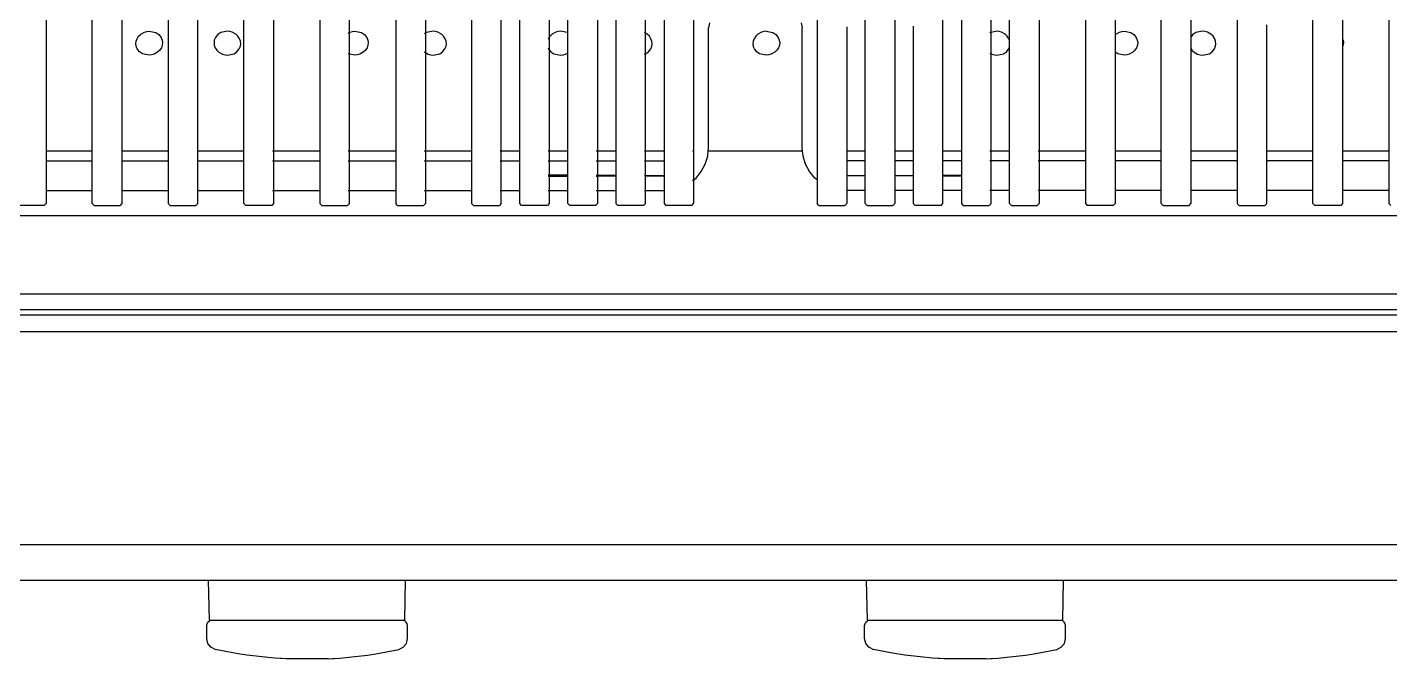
# Model space of a CAD drawing. Header units: millimetres. Extents: x 232 to 1180, y 355 to 899.
# Drawn here: x 657 to 923.4, y 355.2 to 478.6 of the extents above; entities that cross this region are included whole.
import ezdxf

# ---------------------------------------------------------------- set-up
doc = ezdxf.new("R2010")
doc.units = ezdxf.units.MM
doc.header["$MEASUREMENT"] = 0
doc.layers.add('Edges', color=7, linetype='Continuous')

# ---------------------------------------------------------------- blocks, each defined once
blk = doc.blocks.new('Ruby Burner grill pl')
at = {"layer": 'Edges'}
for p, q in [((-7.213, 0.437), (-7.213, -7.196)), ((-6.721, -6.86), (-6.721, 0.437)), ((-6.406, 0.437), (-6.406, -7.166)), ((-5.914, 0.437), (-5.914, -7.644)), ((-5.599, -7.754), (-5.599, 0.437)), ((-5.107, -7.276), (-5.107, 0.437)), ((-4.792, 0.437), (-4.792, -6.97)), ((-4.3, 0.437), (-4.3, -7.087)), ((1.502, -8.138), (1.502, 0.437)), ((1.817, 0.437), (1.817, -8.138)), ((2.526, 0.437), (2.526, -7.814)), ((3.353, 0.437), (3.352, -7.011)), ((3.845, 0.437), (3.845, -7.046)), ((4.652, -7.824), (4.652, 0.437)), ((5.459, 0.437), (5.459, -7.09)), ((6.266, -7.272), (6.266, 0.437)), ((-3.492, -0.45), (-3.492, -7.825)), ((-2.685, -0.451), (-2.685, -7.05)), ((-2.37, -6.835), (-2.37, -0.451)), ((-2.174, -7.026), (-2.174, -0.451)), ((-1.347, -0.451), (-1.345, -7.824)), ((-1.15, -0.451), (-1.15, -7.684)), ((-0.638, -0.451), (-0.638, -7.187)), ((7.073, -0.443), (7.073, -7.648)), ((-1.859, -6.079), (-1.859, -6.929)), ((3.038, -6.962), (3.038, -6.049)), ((4.967, -6.067), (4.967, -6.927)), ((6.581, -6.046), (6.581, -6.948)), ((-3.985, -6.879), (-3.985, -6.125)), ((-3.177, -6.11), (-3.177, -6.887)), ((-1.662, -6.884), (-1.662, -6.112)), ((-0.835, -6.887), (-0.836, -6.122)), ((2.841, -6.878), (2.841, -6.121)), ((4.16, -6.103), (4.16, -6.905)), ((-0.323, -6.487), (-0.323, -6.881)), ((0.99, -6.487), (0.99, -8.448)), ((-0.155, -6.775), (-0.166, -6.828)), ((0.822, -6.775), (0.833, -6.828)), ((2.014, -6.811), (2.014, -8.138)), ((2.329, -8.138), (2.329, -6.696)), ((5.774, -8.138), (5.774, -6.799)), ((-6.721, -8.138), (-6.721, -6.86)), ((-6.255, -6.972), (-6.245, -6.945)), ((-6.245, -6.945), (-6.228, -6.918)), ((-6.228, -6.918), (-6.205, -6.896)), ((-6.205, -6.896), (-6.167, -6.876)), ((-6.167, -6.876), (-6.141, -6.868)), ((-6.141, -6.868), (-6.116, -6.865)), ((-6.116, -6.865), (-6.045, -6.88)), ((-6.045, -6.88), (-6.014, -6.9)), ((-6.014, -6.9), (-5.989, -6.931)), ((-5.989, -6.931), (-5.977, -6.96)), ((-5.411, -6.931), (-5.423, -6.96)), ((-5.386, -6.9), (-5.411, -6.931)), ((-5.355, -6.88), (-5.386, -6.9)), ((-5.284, -6.865), (-5.355, -6.88)), ((-5.259, -6.868), (-5.284, -6.865)), ((-5.232, -6.876), (-5.259, -6.868)), ((-5.195, -6.896), (-5.232, -6.876)), ((-5.171, -6.918), (-5.195, -6.896)), ((-5.154, -6.945), (-5.171, -6.918)), ((-5.144, -6.972), (-5.154, -6.945)), ((-3.997, -6.885), (-3.985, -6.879)), ((-3.985, -6.879), (-3.979, -6.876)), ((-3.985, -7.108), (-3.985, -6.879)), ((-3.979, -6.876), (-3.953, -6.868)), ((-3.953, -6.868), (-3.927, -6.865)), ((-3.927, -6.865), (-3.856, -6.88)), ((-3.856, -6.88), (-3.825, -6.9)), ((-3.825, -6.9), (-3.8, -6.931)), ((-3.8, -6.931), (-3.788, -6.96)), ((-3.177, -6.887), (-3.189, -6.895)), ((-3.166, -6.88), (-3.177, -6.887)), ((-3.177, -6.887), (-3.177, -7.093)), ((-3.096, -6.865), (-3.166, -6.88)), ((-3.07, -6.868), (-3.096, -6.865)), ((-3.044, -6.876), (-3.07, -6.868)), ((-3.006, -6.896), (-3.044, -6.876)), ((-2.983, -6.918), (-3.006, -6.896)), ((-2.966, -6.945), (-2.983, -6.918)), ((-2.956, -6.972), (-2.966, -6.945)), ((-2.37, -8.138), (-2.37, -6.835)), ((-1.868, -6.945), (-1.871, -6.95)), ((-1.859, -6.929), (-1.868, -6.945)), ((-1.851, -6.918), (-1.859, -6.929)), ((-1.859, -6.929), (-1.859, -7.063)), ((-1.828, -6.896), (-1.851, -6.918)), ((-1.79, -6.876), (-1.828, -6.896)), ((-1.764, -6.868), (-1.79, -6.876)), ((-1.739, -6.865), (-1.764, -6.868)), ((-1.668, -6.88), (-1.739, -6.865)), ((-1.668, -6.88), (-1.662, -6.884)), ((-1.662, -7.096), (-1.662, -6.884)), ((-0.835, -6.887), (-0.847, -6.88)), ((-0.836, -7.106), (-0.835, -6.887)), ((-0.818, -6.896), (-0.835, -6.887)), ((-0.794, -6.918), (-0.818, -6.896)), ((-0.777, -6.945), (-0.794, -6.918)), ((-0.768, -6.972), (-0.777, -6.945)), ((-0.323, -6.881), (-0.323, -8.448)), ((-0.166, -6.85), (-0.166, -6.828)), ((-0.166, -8.107), (-0.166, -6.85)), ((0.32, -6.945), (0.31, -6.972)), ((0.337, -6.918), (0.32, -6.945)), ((0.36, -6.896), (0.337, -6.918)), ((0.398, -6.876), (0.36, -6.896)), ((0.424, -6.868), (0.398, -6.876)), ((0.45, -6.865), (0.424, -6.868)), ((0.45, -6.865), (0.521, -6.88)), ((0.521, -6.88), (0.552, -6.9)), ((0.552, -6.9), (0.577, -6.931)), ((0.577, -6.931), (0.588, -6.96)), ((0.833, -7.82), (0.833, -6.828)), ((1.305, -6.819), (1.305, -8.138)), ((2.831, -6.88), (2.829, -6.881)), ((2.841, -6.878), (2.831, -6.88)), ((2.902, -6.865), (2.841, -6.878)), ((2.841, -7.105), (2.841, -6.878)), ((2.927, -6.868), (2.902, -6.865)), ((2.953, -6.876), (2.927, -6.868)), ((2.991, -6.896), (2.953, -6.876)), ((3.014, -6.918), (2.991, -6.896)), ((3.031, -6.945), (3.014, -6.918)), ((3.038, -6.962), (3.031, -6.945)), ((4.16, -6.905), (4.169, -6.896)), ((4.16, -6.905), (4.16, -7.087)), ((4.169, -6.896), (4.207, -6.876)), ((4.207, -6.876), (4.233, -6.868)), ((4.233, -6.868), (4.259, -6.865)), ((4.259, -6.865), (4.329, -6.88)), ((4.329, -6.88), (4.361, -6.9)), ((4.361, -6.9), (4.386, -6.931)), ((4.386, -6.931), (4.397, -6.96)), ((4.988, -6.9), (4.967, -6.927)), ((4.967, -6.927), (4.967, -7.051)), ((5.019, -6.88), (4.988, -6.9)), ((5.09, -6.865), (5.019, -6.88)), ((5.116, -6.868), (5.09, -6.865)), ((5.142, -6.876), (5.116, -6.868)), ((5.18, -6.896), (5.142, -6.876)), ((5.203, -6.918), (5.18, -6.896)), ((5.22, -6.945), (5.203, -6.918)), ((5.23, -6.972), (5.22, -6.945)), ((6.581, -6.948), (6.586, -6.96)), ((6.581, -6.948), (6.581, -7.029)), ((-6.258, -6.999), (-6.255, -6.972)), ((-6.254, -7.026), (-6.258, -6.999)), ((-6.243, -7.054), (-6.254, -7.026)), ((-6.218, -7.085), (-6.243, -7.054)), ((-6.186, -7.106), (-6.218, -7.085)), ((-6.026, -7.089), (-6.064, -7.11)), ((-6.003, -7.067), (-6.026, -7.089)), ((-5.986, -7.041), (-6.003, -7.067)), ((-5.976, -7.014), (-5.986, -7.041)), ((-5.977, -6.96), (-5.973, -6.987)), ((-5.973, -6.987), (-5.976, -7.014)), ((-5.423, -6.96), (-5.426, -6.987)), ((-5.426, -6.987), (-5.423, -7.014)), ((-5.423, -7.014), (-5.414, -7.041)), ((-5.414, -7.041), (-5.397, -7.067)), ((-5.397, -7.067), (-5.373, -7.089)), ((-5.373, -7.089), (-5.335, -7.11)), ((-5.213, -7.106), (-5.182, -7.085)), ((-5.182, -7.085), (-5.157, -7.054)), ((-5.157, -7.054), (-5.145, -7.026)), ((-5.145, -7.026), (-5.142, -6.999)), ((-5.142, -6.999), (-5.144, -6.972)), ((-4.793, -6.971), (-4.792, -6.97)), ((-4.793, -6.971), (-4.792, -8.138)), ((-4.3, -7.087), (-4.3, -8.138)), ((-3.838, -7.089), (-3.876, -7.11)), ((-3.814, -7.067), (-3.838, -7.089)), ((-3.797, -7.041), (-3.814, -7.067)), ((-3.788, -7.014), (-3.797, -7.041)), ((-3.788, -6.96), (-3.785, -6.987)), ((-3.785, -6.987), (-3.788, -7.014)), ((-3.189, -7.085), (-3.185, -7.089)), ((-3.185, -7.089), (-3.177, -7.093)), ((-3.177, -7.093), (-3.147, -7.11)), ((-3.177, -7.093), (-3.177, -7.528)), ((-3.025, -7.106), (-2.994, -7.085)), ((-2.994, -7.085), (-2.969, -7.054)), ((-2.969, -7.054), (-2.957, -7.026)), ((-2.957, -7.026), (-2.953, -6.999)), ((-2.953, -6.999), (-2.956, -6.972)), ((-2.685, -7.05), (-2.685, -8.138)), ((-2.174, -8.138), (-2.174, -7.026)), ((-1.871, -7.042), (-1.866, -7.054)), ((-1.866, -7.054), (-1.859, -7.063)), ((-1.859, -7.063), (-1.841, -7.085)), ((-1.859, -7.063), (-1.859, -7.332)), ((-1.841, -7.085), (-1.81, -7.106)), ((-1.687, -7.11), (-1.662, -7.096)), ((-1.662, -7.523), (-1.662, -7.096)), ((-0.836, -7.106), (-0.805, -7.085)), ((-0.805, -7.085), (-0.78, -7.054)), ((-0.78, -7.054), (-0.768, -7.026)), ((-0.765, -6.999), (-0.768, -6.972)), ((-0.768, -7.026), (-0.765, -6.999)), ((0.31, -6.972), (0.307, -6.999)), ((0.307, -6.999), (0.311, -7.026)), ((0.323, -7.054), (0.311, -7.026)), ((0.348, -7.085), (0.323, -7.054)), ((0.379, -7.106), (0.348, -7.085)), ((0.539, -7.089), (0.501, -7.11)), ((0.562, -7.067), (0.539, -7.089)), ((0.579, -7.041), (0.562, -7.067)), ((0.589, -7.014), (0.579, -7.041)), ((0.588, -6.96), (0.592, -6.987)), ((0.592, -6.987), (0.589, -7.014)), ((2.829, -7.098), (2.841, -7.105)), ((2.973, -7.106), (3.004, -7.085)), ((3.004, -7.085), (3.029, -7.054)), ((3.029, -7.054), (3.038, -7.033)), ((3.038, -7.033), (3.038, -6.962)), ((3.038, -7.316), (3.038, -7.033)), ((3.352, -7.011), (3.353, -8.138)), ((3.845, -7.046), (3.845, -8.138)), ((4.188, -7.106), (4.16, -7.087)), ((4.16, -7.087), (4.16, -7.352)), ((4.348, -7.089), (4.31, -7.11)), ((4.371, -7.067), (4.348, -7.089)), ((4.388, -7.041), (4.371, -7.067)), ((4.398, -7.014), (4.388, -7.041)), ((4.397, -6.96), (4.401, -6.987)), ((4.401, -6.987), (4.398, -7.014)), ((4.967, -7.051), (4.977, -7.067)), ((4.967, -7.051), (4.967, -7.568)), ((4.977, -7.067), (5.001, -7.089)), ((5.001, -7.089), (5.039, -7.11)), ((5.161, -7.106), (5.192, -7.085)), ((5.192, -7.085), (5.217, -7.054)), ((5.217, -7.054), (5.229, -7.026)), ((5.229, -7.026), (5.232, -6.999)), ((5.232, -6.999), (5.23, -6.972)), ((5.459, -7.09), (5.459, -8.138)), ((6.586, -7.014), (6.581, -7.029)), ((6.581, -7.029), (6.581, -7.578)), ((6.586, -6.96), (6.589, -6.987)), ((6.589, -6.987), (6.586, -7.014)), ((-7.213, -7.196), (-7.213, -8.138)), ((-6.406, -7.166), (-6.406, -8.138)), ((-6.116, -7.121), (-6.186, -7.106)), ((-6.09, -7.118), (-6.116, -7.121)), ((-6.064, -7.11), (-6.09, -7.118)), ((-5.335, -7.11), (-5.309, -7.118)), ((-5.309, -7.118), (-5.284, -7.121)), ((-5.284, -7.121), (-5.213, -7.106)), ((-3.985, -7.108), (-3.997, -7.106)), ((-3.927, -7.121), (-3.985, -7.108)), ((-3.985, -7.392), (-3.985, -7.108)), ((-3.902, -7.118), (-3.927, -7.121)), ((-3.876, -7.11), (-3.902, -7.118)), ((-3.147, -7.11), (-3.121, -7.118)), ((-3.121, -7.118), (-3.096, -7.121)), ((-3.096, -7.121), (-3.025, -7.106)), ((-1.81, -7.106), (-1.739, -7.121)), ((-1.739, -7.121), (-1.713, -7.118)), ((-1.713, -7.118), (-1.687, -7.11)), ((-0.847, -7.108), (-0.836, -7.106)), ((-0.835, -7.378), (-0.836, -7.106)), ((-0.638, -7.187), (-0.638, -8.138)), ((0.45, -7.121), (0.379, -7.106)), ((0.475, -7.118), (0.45, -7.121)), ((0.501, -7.11), (0.475, -7.118)), ((2.841, -7.105), (2.85, -7.11)), ((2.841, -7.508), (2.841, -7.105)), ((2.85, -7.11), (2.876, -7.118)), ((2.876, -7.118), (2.902, -7.121)), ((2.902, -7.121), (2.973, -7.106)), ((4.259, -7.121), (4.188, -7.106)), ((4.284, -7.118), (4.259, -7.121)), ((4.31, -7.11), (4.284, -7.118)), ((5.039, -7.11), (5.065, -7.118)), ((5.065, -7.118), (5.09, -7.121)), ((5.09, -7.121), (5.161, -7.106)), ((-5.107, -8.138), (-5.107, -7.276)), ((-3.985, -8.138), (-3.985, -7.392)), ((-1.859, -7.332), (-1.859, -8.138)), ((-0.835, -8.138), (-0.835, -7.378)), ((3.038, -8.138), (3.038, -7.316)), ((4.16, -7.352), (4.16, -8.138)), ((6.266, -8.138), (6.266, -7.272)), ((-3.177, -7.528), (-3.177, -8.138)), ((-1.662, -8.138), (-1.662, -7.523)), ((2.841, -8.138), (2.841, -7.508)), ((-5.914, -7.644), (-5.914, -8.138)), ((4.967, -7.568), (4.967, -8.138)), ((6.581, -7.578), (6.581, -8.138)), ((7.073, -7.648), (7.073, -8.138)), ((-5.599, -8.138), (-5.599, -7.754)), ((-3.492, -7.825), (-3.492, -8.138)), ((-1.345, -7.824), (-1.347, -8.138)), ((-1.15, -7.684), (-1.15, -8.138)), ((0.833, -8.107), (0.833, -7.82)), ((2.526, -7.814), (2.526, -8.138)), ((4.652, -8.138), (4.652, -7.824)), ((-0.169, -8.138), (-0.166, -8.107)), ((0.836, -8.138), (0.833, -8.107)), ((-7.213, -8.138), (-6.721, -8.138)), ((-7.213, -8.138), (-7.213, -8.245)), ((-7.213, -8.245), (-6.721, -8.245)), ((-7.213, -8.245), (-7.213, -8.56)), ((-6.721, -8.245), (-6.721, -8.138)), ((-6.721, -8.56), (-6.721, -8.245)), ((-6.406, -8.138), (-5.914, -8.138)), ((-6.406, -8.138), (-6.406, -8.245)), ((-6.406, -8.245), (-5.914, -8.245)), ((-6.406, -8.245), (-6.406, -8.56)), ((-5.914, -8.138), (-5.914, -8.245)), ((-5.914, -8.245), (-5.914, -8.56)), ((-5.599, -8.138), (-5.107, -8.138)), ((-5.599, -8.245), (-5.599, -8.138)), ((-5.599, -8.245), (-5.107, -8.245)), ((-5.599, -8.56), (-5.599, -8.245)), ((-5.107, -8.245), (-5.107, -8.138)), ((-5.107, -8.56), (-5.107, -8.245)), ((-4.804, -8.138), (-4.792, -8.138)), ((-4.804, -8.245), (-4.792, -8.245)), ((-4.792, -8.138), (-4.3, -8.138)), ((-4.792, -8.138), (-4.792, -8.245)), ((-4.792, -8.245), (-4.3, -8.245)), ((-4.792, -8.245), (-4.792, -8.56)), ((-4.3, -8.138), (-4.3, -8.245)), ((-4.3, -8.245), (-4.3, -8.56)), ((-3.997, -8.138), (-3.985, -8.138)), ((-3.997, -8.245), (-3.985, -8.245)), ((-3.985, -8.138), (-3.492, -8.138)), ((-3.985, -8.245), (-3.985, -8.138)), ((-3.985, -8.245), (-3.492, -8.245)), ((-3.985, -8.56), (-3.985, -8.245)), ((-3.492, -8.138), (-3.492, -8.245)), ((-3.492, -8.245), (-3.492, -8.56)), ((-3.189, -8.138), (-3.177, -8.138)), ((-3.189, -8.245), (-3.177, -8.245)), ((-3.177, -8.138), (-2.685, -8.138)), ((-3.177, -8.138), (-3.177, -8.245)), ((-3.177, -8.245), (-2.685, -8.245)), ((-3.177, -8.245), (-3.177, -8.56)), ((-2.685, -8.138), (-2.685, -8.245)), ((-2.685, -8.245), (-2.685, -8.56)), ((-2.382, -8.138), (-2.37, -8.138)), ((-2.382, -8.245), (-2.37, -8.245)), ((-2.37, -8.138), (-2.174, -8.138)), ((-2.37, -8.245), (-2.37, -8.138)), ((-2.37, -8.245), (-2.174, -8.245)), ((-2.37, -8.56), (-2.37, -8.245)), ((-2.174, -8.245), (-2.174, -8.138)), ((-2.174, -8.56), (-2.174, -8.245)), ((-1.871, -8.138), (-1.859, -8.138)), ((-1.871, -8.245), (-1.859, -8.245)), ((-1.859, -8.138), (-1.662, -8.138)), ((-1.859, -8.138), (-1.859, -8.245)), ((-1.859, -8.245), (-1.662, -8.245)), ((-1.859, -8.245), (-1.859, -8.397)), ((-1.662, -8.245), (-1.662, -8.138)), ((-1.662, -8.398), (-1.662, -8.245)), ((-1.359, -8.138), (-1.347, -8.138)), ((-1.359, -8.245), (-1.347, -8.245)), ((-1.347, -8.138), (-1.15, -8.138)), ((-1.347, -8.138), (-1.347, -8.245)), ((-1.347, -8.245), (-1.15, -8.245)), ((-1.347, -8.245), (-1.347, -8.399)), ((-1.15, -8.138), (-1.15, -8.245)), ((-1.15, -8.245), (-1.15, -8.4)), ((-0.847, -8.138), (-0.835, -8.138)), ((-0.847, -8.245), (-0.835, -8.245)), ((-0.835, -8.138), (-0.638, -8.138)), ((-0.835, -8.245), (-0.835, -8.138)), ((-0.835, -8.245), (-0.638, -8.245)), ((-0.835, -8.402), (-0.835, -8.245)), ((-0.638, -8.138), (-0.638, -8.245)), ((-0.638, -8.245), (-0.638, -8.403)), ((-0.335, -8.138), (-0.326, -8.138)), ((-0.2, -8.281), (-0.174, -8.196)), ((-0.174, -8.196), (-0.169, -8.138)), ((-0.169, -8.138), (0.836, -8.138)), ((0.842, -8.196), (0.836, -8.138)), ((0.867, -8.281), (0.842, -8.196)), ((1.305, -8.138), (1.502, -8.138)), ((1.305, -8.138), (1.305, -8.245)), ((1.502, -8.245), (1.305, -8.245)), ((1.305, -8.245), (1.305, -8.403)), ((1.502, -8.245), (1.502, -8.138)), ((1.502, -8.402), (1.502, -8.245)), ((1.817, -8.138), (2.014, -8.138)), ((1.817, -8.138), (1.817, -8.245)), ((2.014, -8.245), (1.817, -8.245)), ((1.817, -8.245), (1.817, -8.4)), ((2.014, -8.138), (2.014, -8.245)), ((2.014, -8.245), (2.014, -8.399)), ((2.329, -8.138), (2.526, -8.138)), ((2.329, -8.245), (2.329, -8.138)), ((2.526, -8.245), (2.329, -8.245)), ((2.329, -8.398), (2.329, -8.245)), ((2.526, -8.138), (2.526, -8.245)), ((2.526, -8.245), (2.526, -8.397)), ((2.829, -8.138), (2.841, -8.138)), ((2.841, -8.245), (2.829, -8.245)), ((2.841, -8.138), (3.038, -8.138)), ((2.841, -8.245), (2.841, -8.138)), ((3.038, -8.245), (2.841, -8.245)), ((2.841, -8.56), (2.841, -8.245)), ((3.038, -8.245), (3.038, -8.138)), ((3.038, -8.56), (3.038, -8.245)), ((3.341, -8.138), (3.353, -8.138)), ((3.353, -8.245), (3.341, -8.245)), ((3.353, -8.138), (3.845, -8.138)), ((3.353, -8.138), (3.353, -8.245)), ((3.845, -8.245), (3.353, -8.245)), ((3.353, -8.245), (3.353, -8.56)), ((3.845, -8.138), (3.845, -8.245)), ((3.845, -8.245), (3.845, -8.56)), ((4.16, -8.138), (4.652, -8.138)), ((4.16, -8.138), (4.16, -8.245)), ((4.652, -8.245), (4.16, -8.245)), ((4.16, -8.245), (4.16, -8.56)), ((4.652, -8.245), (4.652, -8.138)), ((4.652, -8.56), (4.652, -8.245)), ((4.967, -8.138), (5.459, -8.138)), ((4.967, -8.138), (4.967, -8.245)), ((5.459, -8.245), (4.967, -8.245)), ((4.967, -8.245), (4.967, -8.56)), ((5.459, -8.138), (5.459, -8.245)), ((5.459, -8.245), (5.459, -8.56)), ((5.774, -8.138), (6.266, -8.138)), ((5.774, -8.245), (5.774, -8.138)), ((6.266, -8.245), (5.774, -8.245)), ((5.774, -8.56), (5.774, -8.245)), ((6.266, -8.245), (6.266, -8.138)), ((6.266, -8.56), (6.266, -8.245)), ((6.581, -8.138), (7.073, -8.138)), ((6.581, -8.138), (6.581, -8.245)), ((7.073, -8.245), (6.581, -8.245)), ((6.581, -8.245), (6.581, -8.56)), ((7.073, -8.138), (7.073, -8.245)), ((7.073, -8.245), (7.073, -8.56)), ((-1.859, -8.397), (-1.871, -8.397)), ((-1.662, -8.398), (-1.859, -8.397)), ((-1.859, -8.397), (-1.859, -8.408)), ((-1.662, -8.407), (-1.662, -8.398)), ((-1.347, -8.399), (-1.359, -8.399)), ((-1.359, -8.406), (-1.347, -8.406)), ((-1.15, -8.4), (-1.347, -8.399)), ((-1.347, -8.399), (-1.347, -8.406)), ((-1.347, -8.406), (-1.15, -8.405)), ((-1.347, -8.406), (-1.347, -8.56)), ((-1.15, -8.4), (-1.15, -8.405)), ((-1.15, -8.405), (-1.15, -8.56)), ((-0.835, -8.402), (-0.847, -8.402)), ((-0.847, -8.404), (-0.835, -8.404)), ((-0.638, -8.403), (-0.835, -8.402)), ((-0.835, -8.404), (-0.835, -8.402)), ((-0.835, -8.404), (-0.638, -8.403)), ((-0.835, -8.56), (-0.835, -8.404)), ((-0.638, -8.403), (-0.638, -8.56)), ((-0.298, -8.428), (-0.242, -8.359)), ((-0.242, -8.359), (-0.2, -8.281)), ((0.909, -8.359), (0.867, -8.281)), ((0.965, -8.428), (0.909, -8.359)), ((1.305, -8.403), (1.502, -8.402)), ((1.502, -8.404), (1.305, -8.403)), ((1.305, -8.403), (1.305, -8.56)), ((1.502, -8.404), (1.502, -8.402)), ((1.502, -8.56), (1.502, -8.404)), ((1.817, -8.4), (2.014, -8.399)), ((1.817, -8.4), (1.817, -8.405)), ((2.014, -8.406), (1.817, -8.405)), ((1.817, -8.405), (1.817, -8.56)), ((2.014, -8.399), (2.014, -8.406)), ((2.014, -8.406), (2.014, -8.56)), ((2.329, -8.398), (2.526, -8.397)), ((2.329, -8.407), (2.329, -8.398)), ((2.526, -8.397), (2.526, -8.408)), ((-1.871, -8.408), (-1.859, -8.408)), ((-1.859, -8.408), (-1.662, -8.407)), ((-1.859, -8.408), (-1.859, -8.56)), ((-1.662, -8.56), (-1.662, -8.407)), ((-0.335, -8.458), (-0.323, -8.448)), ((-0.323, -8.448), (-0.298, -8.428)), ((-0.323, -8.448), (-0.323, -8.698)), ((0.99, -8.448), (0.965, -8.428)), ((0.99, -8.448), (0.99, -8.698)), ((2.526, -8.408), (2.329, -8.407)), ((2.329, -8.56), (2.329, -8.407)), ((2.526, -8.408), (2.526, -8.56)), ((-7.213, -8.56), (-6.721, -8.56)), ((-7.213, -8.56), (-7.213, -8.698)), ((-6.721, -8.698), (-6.721, -8.56)), ((-6.406, -8.56), (-5.914, -8.56)), ((-6.406, -8.56), (-6.406, -8.698)), ((-5.914, -8.56), (-5.914, -8.698)), ((-5.599, -8.56), (-5.107, -8.56)), ((-5.599, -8.698), (-5.599, -8.56)), ((-5.107, -8.698), (-5.107, -8.56)), ((-4.804, -8.56), (-4.792, -8.56)), ((-4.792, -8.56), (-4.3, -8.56)), ((-4.792, -8.56), (-4.792, -8.698)), ((-4.3, -8.56), (-4.3, -8.698)), ((-3.997, -8.56), (-3.985, -8.56)), ((-3.985, -8.56), (-3.492, -8.56)), ((-3.985, -8.698), (-3.985, -8.56)), ((-3.492, -8.56), (-3.492, -8.698)), ((-3.189, -8.56), (-3.177, -8.56)), ((-3.177, -8.56), (-2.685, -8.56)), ((-3.177, -8.56), (-3.177, -8.698)), ((-2.685, -8.56), (-2.685, -8.698)), ((-2.382, -8.56), (-2.37, -8.56)), ((-2.37, -8.56), (-2.174, -8.56)), ((-2.37, -8.698), (-2.37, -8.56)), ((-2.174, -8.698), (-2.174, -8.56)), ((-1.871, -8.56), (-1.859, -8.56)), ((-1.859, -8.56), (-1.662, -8.56)), ((-1.859, -8.56), (-1.859, -8.698)), ((-1.662, -8.698), (-1.662, -8.56)), ((-1.359, -8.56), (-1.347, -8.56)), ((-1.347, -8.56), (-1.347, -8.698)), ((-1.347, -8.56), (-1.15, -8.56)), ((-1.15, -8.56), (-1.15, -8.698)), ((-0.847, -8.56), (-0.835, -8.56)), ((-0.835, -8.698), (-0.835, -8.56)), ((-0.835, -8.56), (-0.638, -8.56)), ((-0.638, -8.56), (-0.638, -8.698)), ((1.502, -8.56), (1.305, -8.56)), ((1.305, -8.56), (1.305, -8.698)), ((1.502, -8.698), (1.502, -8.56)), ((2.014, -8.56), (1.817, -8.56)), ((1.817, -8.56), (1.817, -8.698)), ((2.014, -8.56), (2.014, -8.698)), ((2.526, -8.56), (2.329, -8.56)), ((2.329, -8.698), (2.329, -8.56)), ((2.526, -8.56), (2.526, -8.698)), ((2.841, -8.56), (2.829, -8.56)), ((3.038, -8.56), (2.841, -8.56)), ((2.841, -8.698), (2.841, -8.56)), ((3.038, -8.698), (3.038, -8.56)), ((3.353, -8.56), (3.341, -8.56)), ((3.845, -8.56), (3.353, -8.56)), ((3.353, -8.56), (3.353, -8.698)), ((3.845, -8.56), (3.845, -8.698)), ((4.652, -8.56), (4.16, -8.56)), ((4.16, -8.56), (4.16, -8.698)), ((4.652, -8.698), (4.652, -8.56)), ((5.459, -8.56), (4.967, -8.56)), ((4.967, -8.56), (4.967, -8.698)), ((5.459, -8.56), (5.459, -8.698)), ((6.266, -8.56), (5.774, -8.56)), ((5.774, -8.698), (5.774, -8.56)), ((6.266, -8.698), (6.266, -8.56)), ((7.073, -8.56), (6.581, -8.56)), ((6.581, -8.56), (6.581, -8.698)), ((7.073, -8.56), (7.073, -8.698)), ((-24.577, -8.825), (15.078, -8.825)), ((-7.233, -8.718), (-7.508, -8.718)), ((-7.233, -8.718), (-7.213, -8.698)), ((-6.701, -8.718), (-6.721, -8.698)), ((-6.701, -8.718), (-6.426, -8.718)), ((-6.406, -8.698), (-6.426, -8.718)), ((-5.914, -8.698), (-5.894, -8.718)), ((-5.894, -8.718), (-5.618, -8.718)), ((-5.618, -8.718), (-5.599, -8.698)), ((-5.087, -8.718), (-5.107, -8.698)), ((-4.811, -8.718), (-5.087, -8.718)), ((-4.792, -8.698), (-4.811, -8.718)), ((-4.28, -8.718), (-4.3, -8.698)), ((-4.28, -8.718), (-4.004, -8.718)), ((-3.985, -8.698), (-4.004, -8.718)), ((-3.473, -8.718), (-3.492, -8.698)), ((-3.473, -8.718), (-3.197, -8.718)), ((-3.177, -8.698), (-3.197, -8.718)), ((-2.666, -8.718), (-2.685, -8.698)), ((-2.666, -8.718), (-2.39, -8.718)), ((-2.37, -8.698), (-2.39, -8.718)), ((-2.154, -8.718), (-2.174, -8.698)), ((-1.878, -8.718), (-2.154, -8.718)), ((-1.859, -8.698), (-1.878, -8.718)), ((-1.642, -8.718), (-1.662, -8.698)), ((-1.366, -8.718), (-1.642, -8.718)), ((-1.366, -8.718), (-1.347, -8.698)), ((-1.13, -8.718), (-1.15, -8.698)), ((-0.855, -8.718), (-1.13, -8.718)), ((-0.835, -8.698), (-0.855, -8.718)), ((-0.638, -8.698), (-0.618, -8.718)), ((-0.343, -8.718), (-0.618, -8.718)), ((-0.343, -8.718), (-0.323, -8.698)), ((1.01, -8.718), (0.99, -8.698)), ((1.01, -8.718), (1.286, -8.718)), ((1.305, -8.698), (1.286, -8.718)), ((1.502, -8.698), (1.522, -8.718)), ((1.522, -8.718), (1.797, -8.718)), ((1.797, -8.718), (1.817, -8.698)), ((2.034, -8.718), (2.014, -8.698)), ((2.309, -8.718), (2.034, -8.718)), ((2.309, -8.718), (2.329, -8.698)), ((2.526, -8.698), (2.545, -8.718)), ((2.545, -8.718), (2.821, -8.718)), ((2.821, -8.718), (2.841, -8.698)), ((3.038, -8.698), (3.057, -8.718)), ((3.057, -8.718), (3.333, -8.718)), ((3.333, -8.718), (3.353, -8.698)), ((3.845, -8.698), (3.864, -8.718)), ((4.14, -8.718), (3.864, -8.718)), ((4.14, -8.718), (4.16, -8.698)), ((4.652, -8.698), (4.671, -8.718)), ((4.671, -8.718), (4.947, -8.718)), ((4.947, -8.718), (4.967, -8.698)), ((5.459, -8.698), (5.479, -8.718)), ((5.479, -8.718), (5.754, -8.718)), ((5.754, -8.718), (5.774, -8.698)), ((6.286, -8.718), (6.266, -8.698)), ((6.561, -8.718), (6.286, -8.718)), ((6.581, -8.698), (6.561, -8.718)), ((7.073, -8.698), (7.093, -8.718)), ((16.266, -9.663), (-25.764, -9.663)), ((-25.764, -9.825), (16.266, -9.825)), ((16.266, -9.888), (-25.764, -9.888)), ((16.266, -10.062), (-25.764, -10.062)), ((-25.764, -12.325), (16.266, -12.325)), ((16.266, -12.708), (-25.764, -12.708)), ((-5.475, -13.13), (-5.483, -12.708)), ((-3.397, -13.13), (-3.388, -12.708)), ((1.525, -13.13), (1.517, -12.708)), ((3.603, -13.13), (3.612, -12.708)), ((-5.504, -13.189), (-5.5, -13.169)), ((-5.504, -13.327), (-5.504, -13.189)), ((-5.5, -13.169), (-5.49, -13.151)), ((-5.49, -13.151), (-5.474, -13.138)), ((-5.475, -13.13), (-5.465, -13.13)), ((-5.474, -13.138), (-5.465, -13.13)), ((-5.465, -13.13), (-3.406, -13.13)), ((-3.397, -13.138), (-3.406, -13.13)), ((-3.406, -13.13), (-3.397, -13.13)), ((-3.381, -13.151), (-3.397, -13.138)), ((-3.371, -13.169), (-3.381, -13.151)), ((-3.367, -13.189), (-3.371, -13.169)), ((-3.367, -13.327), (-3.367, -13.189)), ((1.496, -13.189), (1.5, -13.169)), ((1.496, -13.327), (1.496, -13.189)), ((1.5, -13.169), (1.51, -13.151)), ((1.51, -13.151), (1.526, -13.138)), ((1.525, -13.13), (1.535, -13.13)), ((1.526, -13.138), (1.535, -13.13)), ((1.535, -13.13), (3.594, -13.13)), ((3.603, -13.138), (3.594, -13.13)), ((3.594, -13.13), (3.603, -13.13)), ((3.619, -13.151), (3.603, -13.138)), ((3.629, -13.169), (3.619, -13.151)), ((3.633, -13.189), (3.629, -13.169)), ((3.633, -13.327), (3.633, -13.189)), ((-5.492, -13.378), (-5.504, -13.327)), ((-3.379, -13.378), (-3.367, -13.327)), ((1.508, -13.378), (1.496, -13.327)), ((3.621, -13.378), (3.633, -13.327)), ((-5.46, -13.419), (-5.492, -13.378)), ((-5.438, -13.43), (-5.46, -13.419)), ((-5.412, -13.442), (-5.438, -13.43)), ((-5.168, -13.489), (-5.412, -13.442)), ((-3.703, -13.489), (-3.459, -13.442)), ((-3.459, -13.442), (-3.434, -13.43)), ((-3.434, -13.43), (-3.412, -13.419)), ((-3.412, -13.419), (-3.379, -13.378)), ((1.54, -13.419), (1.508, -13.378)), ((1.562, -13.43), (1.54, -13.419)), ((1.588, -13.442), (1.562, -13.43)), ((1.832, -13.489), (1.588, -13.442)), ((3.297, -13.489), (3.541, -13.442)), ((3.541, -13.442), (3.566, -13.43)), ((3.566, -13.43), (3.588, -13.419)), ((3.588, -13.419), (3.621, -13.378)), ((-5.078, -13.505), (-5.168, -13.489)), ((-4.914, -13.522), (-5.078, -13.505)), ((-4.783, -13.534), (-4.914, -13.522)), ((-4.723, -13.539), (-4.783, -13.534)), ((-4.707, -13.54), (-4.723, -13.539)), ((-4.661, -13.542), (-4.707, -13.54)), ((-4.211, -13.542), (-4.661, -13.542)), ((-4.211, -13.542), (-4.164, -13.54)), ((-4.164, -13.54), (-4.148, -13.539)), ((-4.148, -13.539), (-4.088, -13.534)), ((-4.088, -13.534), (-3.958, -13.522)), ((-3.958, -13.522), (-3.793, -13.505)), ((-3.793, -13.505), (-3.703, -13.489)), ((1.922, -13.505), (1.832, -13.489)), ((2.086, -13.522), (1.922, -13.505)), ((2.217, -13.534), (2.086, -13.522)), ((2.277, -13.539), (2.217, -13.534)), ((2.293, -13.54), (2.277, -13.539)), ((2.339, -13.542), (2.293, -13.54)), ((2.789, -13.542), (2.339, -13.542)), ((2.789, -13.542), (2.836, -13.54)), ((2.836, -13.54), (2.852, -13.539)), ((2.852, -13.539), (2.912, -13.534)), ((2.912, -13.534), (3.042, -13.522)), ((3.042, -13.522), (3.207, -13.505)), ((3.207, -13.505), (3.297, -13.489))]:
    blk.add_line(p, q, dxfattribs=at)

msp = doc.modelspace()

# ---------------------------------------------------------------- block references
at = {"xscale": 18.37224819110694, "yscale": 18.37224819110694, "zscale": 18.37224819110694}
msp.add_blockref('Ruby Burner grill pl', (793.24, 603.99), dxfattribs=at)

doc.saveas('drawing.dxf')
